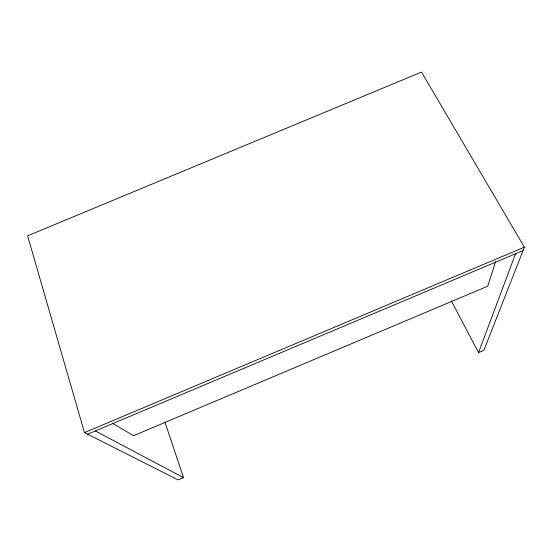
<?xml version="1.0" encoding="UTF-8"?>
<svg xmlns="http://www.w3.org/2000/svg" width="552" height="552" viewBox="0 0 552 552"><rect width="100%" height="100%" fill="white"/><g stroke="black" fill="none" stroke-linecap="round" stroke-linejoin="round"><path stroke-width="0.83" d="M495.641 261.613L487.713 286.212L133.563 435.714L112.36 423.212M451.281 300.792L478.549 352.597L515.513 253.796M164.917 422.052L183.512 477.632L178.123 479.916L84.47 432.609L27.6 235.828L421.507 72.084L524.4 247.172L483.856 350.347L478.549 352.597M84.47 432.609L524.4 247.172M87.602 434.196L523.048 250.615M95.31 430.946L183.512 477.632"/></g></svg>
